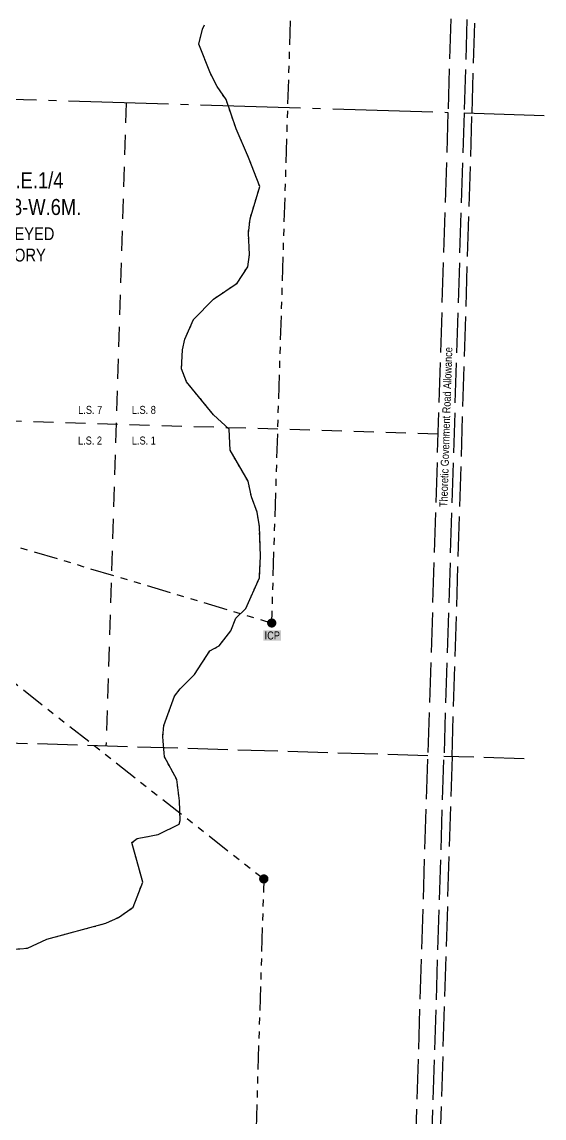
# Model space of a CAD drawing. Extents: x 357117 to 366258, y 6049523 to 6057149.
# Drawn here: x 358439 to 359091, y 6052407 to 6053777 of the extents above; entities that cross this region are included whole.
import ezdxf
from ezdxf.enums import TextEntityAlignment as Align

# ---------------------------------------------------------------- set-up
doc = ezdxf.new("R2010")
doc.units = 0
doc.header["$LTSCALE"] = 5
for name, pattern in [('foc-DRILLPATH', [14.75, 6, -1.75, 1.75, -1.75, 1.75, -1.75]), ('foc-LSD', [8, 5, -3]), ('foc-QUARTERLINE', [33, 25, -3, 2, -3]), ('foc-UNSURVEYED', [12.5, 10, -2.5]), ('foc-WHEELTRACKS', [2, 0.4, -1.6])]:
    doc.linetypes.add(name, pattern=pattern)
for name, color, linetype in [('C-SYMBOL', 7, 'Continuous'), ('L-MON', 1, 'Continuous'), ('L-QSEC', 8, 'foc-QUARTERLINE'), ('L-ROAD-T', 7, 'Continuous'), ('L-SECTION-LSD', 7, 'foc-LSD'), ('L-UNS-T', 3, 'Continuous'), ('L-USEC', 7, 'foc-UNSURVEYED'), ('P-PDRILLPATH', 12, 'foc-DRILLPATH'), ('T-WATER-P3', 160, 'foc-WHEELTRACKS')]:
    doc.layers.add(name, color=color, linetype=linetype)
doc.styles.add('100L', font='ARIALN.TTF', dxfattribs={"height": 11})
doc.styles.add('175L', font='ARIALN.TTF', dxfattribs={"height": 20})
doc.styles.add('80L', font='ARIALN.TTF', dxfattribs={"height": 10})
doc.styles.add('foc-LtypeFont', font='ARIALN.TTF', dxfattribs={"height": 7.35})
doc.linetypes.add('foc-TOPO-flowdirection-NOLINE', pattern='A,0,[">",foc-LtypeFont,S=0.3,R=0,X=0,Y=-0.945],-20,[">",foc-LtypeFont,S=0.3,R=0,X=0,Y=-0.945],0', length=20)

# ---------------------------------------------------------------- blocks, each defined once
blk = doc.blocks.new('plbh')
at = {"layer": 'L-MON'}
h = blk.add_hatch(color=255, dxfattribs=at)
h.dxf.hatch_style = 1
edge = h.paths.add_edge_path()
edge.add_arc((0, 0), 1.16, 0, 360)
h = blk.add_hatch(color=256, dxfattribs=at)
h.dxf.hatch_style = 1
h.paths.add_polyline_path([(-0.96, 0, 1), (0.96, 0, 1)])
h.paths.add_polyline_path([(0.91, 0, -1), (-0.91, 0, -1)], flags=16)
h.paths.add_polyline_path([(0.45, 0, -1), (-0.45, 0, -1)], flags=0)
h = blk.add_hatch(color=256, dxfattribs=at)
h.dxf.hatch_style = 1
h.paths.add_polyline_path([(-0.45, 0, 1), (0.45, 0, 1)])
h.paths.add_polyline_path([(0.4, 0, -1), (-0.4, 0, -1)], flags=16)
at = {"layer": 'L-MON', "color": 240}
for radius in [0.96, 0.91, 0.45, 0.4]:
    blk.add_circle((0, 0), radius, dxfattribs=at)
blk = doc.blocks.new('ICP_text')
at = {"color": 14, "insert": (-10.8, -0.5), "char_height": 10, "attachment_point": 5, "style": '80L', "bg_fill": 1, "box_fill_scale": 1.15, "bg_fill_color": 255, "bg_fill_transparency": 0}
blk.add_mtext_dynamic_manual_height_columns('\\pxqc;ICP', width=19.07, gutter_width=47.5, heights=[0], dxfattribs=at)

msp = doc.modelspace()

# ---------------------------------------------------------------- linework, layer by layer
at = {"layer": 'L-QSEC', "flags": 128}
for points in [[(358167.279, 6053687.966), (358970.85, 6053663.503)], [(358990.952, 6053662.891), (359090.873, 6053659.849)]]:
    msp.add_lwpolyline(points, dxfattribs=at)
at = {"layer": 'L-SECTION-LSD', "flags": 128}
msp.add_lwpolyline([(358958.339, 6053261.534), (358154.695, 6053286.001)], dxfattribs=at)
at = {"layer": 'L-USEC', "flags": 128}
for points in [[(358995.878, 6054467.442), (358970.85, 6053663.503)], [(359015.979, 6054466.816), (358990.951, 6053662.877)], [(359001.001, 6053662.585), (359026.03, 6054466.524)], [(358970.85, 6053663.503), (358945.827, 6052859.564)], [(358990.951, 6053662.877), (358965.928, 6052858.938)], [(358975.978, 6052858.646), (359001.001, 6053662.585)], [(358945.827, 6052859.564), (358142.111, 6052884.037)], [(358920.804, 6052055.625), (358945.827, 6052859.564)], [(358940.905, 6052054.999), (358965.928, 6052858.938)], [(358975.978, 6052858.646), (358950.956, 6052054.707)], [(359065.849, 6052855.909), (358965.928, 6052858.952)]]:
    msp.add_lwpolyline(points, dxfattribs=at)
at = {"layer": 'P-PDRILLPATH', "flags": 128}
msp.add_lwpolyline([(358151.03, 6053169.884), (358741.008, 6052705.778), (358650.34, 6049789.517)], dxfattribs=at)
at = {"layer": 'T-WATER-P3', "flags": 128}
msp.add_lwpolyline([(358034.368, 6052647.81), (358043.618, 6052644.637), (358087.25, 6052648.567), (358154.123, 6052644.283), (358182.653, 6052650.291), (358219.345, 6052643.38), (358234.124, 6052635.34), (358264.895, 6052644.147), (358297.226, 6052634.198), (358335.566, 6052619.016), (358380.008, 6052624.043), (358426.909, 6052617.792), (358446.069, 6052619.28), (358470.011, 6052630.507), (358543.944, 6052650.382), (358559.546, 6052657.73), (358578.096, 6052670.42), (358589.83, 6052701.927), (358576.361, 6052751.131), (358583.041, 6052756.283), (358609.172, 6052761.32), (358635.364, 6052774.148), (358636.774, 6052778.867), (358635.706, 6052803.345), (358632.248, 6052830.043), (358616.828, 6052858.272), (358614.769, 6052883.369), (358616.4, 6052897.409), (358629.674, 6052933.974), (358636.593, 6052943.213), (358654.405, 6052961.161), (358673.687, 6052990.607), (358685.188, 6052997.065), (358699.869, 6053015.744), (358706.07, 6053031.56), (358718.511, 6053043.531), (358735.444, 6053082.196), (358736.856, 6053108.963), (358735.448, 6053146.151), (358732.629, 6053163.99), (358725.579, 6053183.327), (358721.34, 6053202.665), (358698.862, 6053241.334), (358697.643, 6053267.642), (358678.273, 6053285.811), (358644.575, 6053326.97), (358638.455, 6053343.317), (358639.677, 6053367.007), (358642.457, 6053380.194), (358653.419, 6053404.853), (358678.121, 6053430.219), (358707.713, 6053450.295), (358720.935, 6053470.743), (358723.216, 6053485.841), (358721.707, 6053512.788), (358723.848, 6053530.507), (358735.841, 6053571.003), (358722.043, 6053607.181), (358706.354, 6053642.998), (358693.846, 6053679.576), (358682.826, 6053695.804), (358674.377, 6053712.325), (358659.918, 6053748.932), (358664.509, 6053767.739), (358666.854, 6053772.764)], dxfattribs=at)

# ---------------------------------------------------------------- block references
at = {"xscale": 0.99967581, "yscale": 0.99967581, "zscale": 0.99967581}
msp.add_blockref('ICP_text', (358762.389, 6053010.433), dxfattribs=at)
at = {"layer": 'L-MON', "xscale": 4.998379049999986, "yscale": 4.998379049999986, "zscale": 4.998379049999986}
for p in [(358750.96, 6053025.52), (358741.008, 6052705.778)]:
    msp.add_blockref('plbh', p, dxfattribs=at)

# ---------------------------------------------------------------- texts
at = {"layer": 'C-SYMBOL', "color": 3, "insert": (358417.044, 6053588.679), "char_height": 19.99352, "width": 190.43838, "attachment_point": 2, "style": '175L'}
msp.add_mtext('Theor. S.E.1/4 \\PSec. 7-65-8-W.6M.', dxfattribs=at)
at = {"layer": 'L-ROAD-T', "style": '80L'}
msp.add_text('Theoretic Government Road Allowance', height=9.99676, rotation=88.196799, dxfattribs=at).set_placement((358968.307, 6053270.37), align=Align.MIDDLE_CENTER)
at = {"layer": 'L-UNS-T', "color": 3, "insert": (358415.964, 6053498.471), "char_height": 15.99481, "attachment_point": 5, "style": '80L'}
msp.add_mtext_dynamic_manual_height_columns('\\pxqc;UNSURVEYED TERRITORY', width=126.41375, gutter_width=47.5, heights=[0], dxfattribs=at)

# ---------------------------------------------------------------- next in the draw order: texts
at = {"layer": 'L-SECTION-LSD', "attachment_point": 1, "style": '100L', "bg_fill": 3, "box_fill_scale": 1.5, "bg_fill_color": 256, "bg_fill_transparency": 0}
for s, width, insert, char_height in [('\\pxqr;L.S. 7', 30.88047, (358508.368, 6053296.797), 9.99676), ('L.S. 8', 30.40114, (358576.305, 6053296.797), 9.9968), ('\\pxqr;L.S. 2', 30.65342, (358508.368, 6053258.524), 9.99676), ('L.S. 1', 29.99119, (358576.305, 6053258.524), 9.9968)]:
    msp.add_mtext_dynamic_manual_height_columns(s, width=width, gutter_width=55, heights=[0], dxfattribs=dict(at, insert=insert, char_height=char_height))

# ---------------------------------------------------------------- next in the draw order: linework, layer by layer
at = {"layer": 'L-SECTION-LSD', "flags": 128}
msp.add_lwpolyline([(358569.055, 6053675.65), (358543.969, 6052871.8)], dxfattribs=at)
at = {"layer": 'P-PDRILLPATH', "flags": 128}
msp.add_lwpolyline([(358171.628, 6053199.461), (358750.96, 6053025.52), (358841.749, 6055941.639)], dxfattribs=at)
at = {"layer": 'T-WATER-P3', "linetype": 'foc-TOPO-flowdirection-NOLINE', "flags": 128}
msp.add_lwpolyline([(358034.368, 6052647.81), (358043.618, 6052644.637), (358087.25, 6052648.567), (358154.123, 6052644.283), (358182.653, 6052650.291), (358219.345, 6052643.38), (358234.124, 6052635.34), (358264.895, 6052644.147), (358297.226, 6052634.198), (358335.566, 6052619.016), (358380.008, 6052624.043), (358426.909, 6052617.792), (358446.069, 6052619.28), (358470.011, 6052630.507), (358543.944, 6052650.382), (358559.546, 6052657.73), (358578.096, 6052670.42), (358589.83, 6052701.927), (358576.361, 6052751.131), (358583.041, 6052756.283), (358609.172, 6052761.32), (358635.364, 6052774.148), (358636.774, 6052778.867), (358635.706, 6052803.345), (358632.248, 6052830.043), (358616.828, 6052858.272), (358614.769, 6052883.369), (358616.4, 6052897.409), (358629.674, 6052933.974), (358636.593, 6052943.213), (358654.405, 6052961.161), (358673.687, 6052990.607), (358685.188, 6052997.065), (358699.869, 6053015.744), (358706.07, 6053031.56), (358718.511, 6053043.531), (358735.444, 6053082.196), (358736.856, 6053108.963), (358735.448, 6053146.151), (358732.629, 6053163.99), (358725.579, 6053183.327), (358721.34, 6053202.665), (358698.862, 6053241.334), (358697.643, 6053267.642), (358678.273, 6053285.811), (358644.575, 6053326.97), (358638.455, 6053343.317), (358639.677, 6053367.007), (358642.457, 6053380.194), (358653.419, 6053404.853), (358678.121, 6053430.219), (358707.713, 6053450.295), (358720.935, 6053470.743), (358723.216, 6053485.841), (358721.707, 6053512.788), (358723.848, 6053530.507), (358735.841, 6053571.003), (358722.043, 6053607.181), (358706.354, 6053642.998), (358693.846, 6053679.576), (358682.826, 6053695.804), (358674.377, 6053712.325), (358659.918, 6053748.932), (358664.509, 6053767.739), (358666.854, 6053772.764)], dxfattribs=at)

doc.saveas('drawing.dxf')
